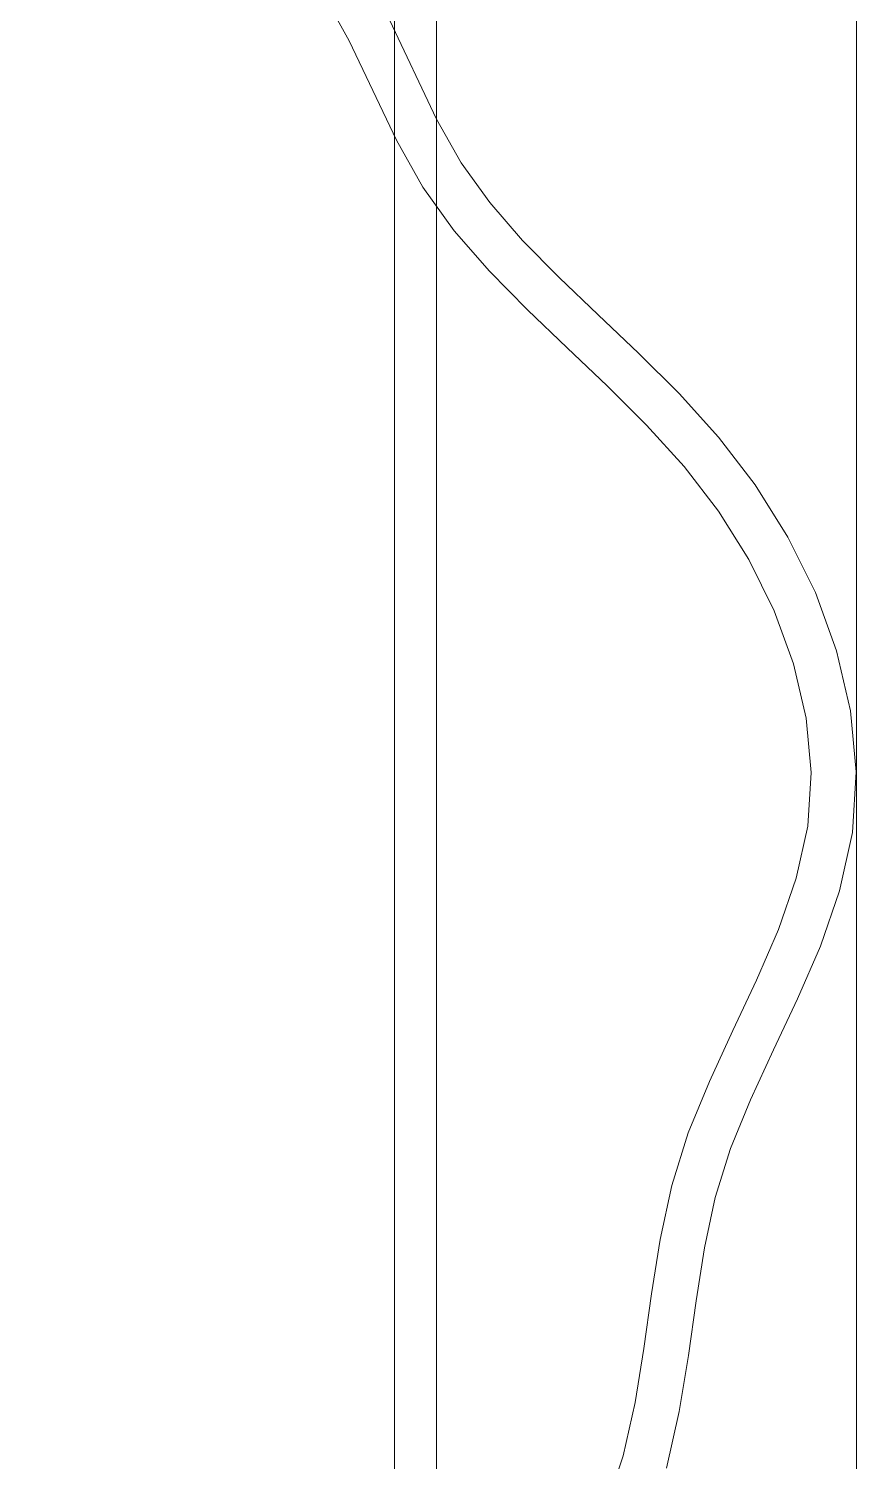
# Model space of a CAD drawing. Header units: millimetres. Extents: x 930469 to 1523124, y -120375 to 411163.
# Drawn here: x 1409606 to 1411577, y 136332 to 139743 of the extents above; entities that cross this region are included whole.
import ezdxf

# ---------------------------------------------------------------- set-up
doc = ezdxf.new("R2010")
doc.units = ezdxf.units.MM
for name, color, linetype, lineweight in [('A-NET THAY', 8, 'Continuous', 0), ('A1-KÝ HIỆU', 8, 'Continuous', 0), ('COT VACH', 8, 'Continuous', 0), ('xr', 8, 'Continuous', 0)]:
    doc.layers.add(name, color=color, linetype=linetype, lineweight=lineweight)

# ---------------------------------------------------------------- blocks, each defined once
blk = doc.blocks.new('zzz')
at = {"layer": 'xr', "ltscale": 3}
for p, q in [((1241743.2, 24937), (1241615.1, 25167.4)), ((1242160.1, 24563.2), (1241935.1, 25036.2)), ((1241968.7, 24463.4), (1241743.2, 24937)), ((1242276.7, 24355.9), (1242160.1, 24563.2)), ((1242094.8, 24239.2), (1241968.7, 24463.4)), ((1242412.6, 24166.9), (1242276.7, 24355.9)), ((1242094.8, 24239.2), (1242243.8, 24032.3)), ((1242569.5, 23986.2), (1242412.6, 24166.9)), ((1242411.6, 23839), (1242243.8, 24032.3)), ((1242569.5, 23986.2), (1242743.4, 23809.1)), ((1242592.8, 23654.7), (1242411.6, 23839)), ((1242929.4, 23631.5), (1242743.4, 23809.1)), ((1242781.6, 23474.4), (1242592.8, 23654.7)), ((1243121.8, 23448.9), (1242929.4, 23631.5)), ((1242972.6, 23293.3), (1242781.6, 23474.4)), ((1243314.9, 23256.4), (1243121.8, 23448.9)), ((1242972.6, 23293.3), (1243160.1, 23106.6)), ((1243502.7, 23048.8), (1243314.9, 23256.4)), ((1243338.6, 22909.4), (1243160.1, 23106.6)), ((1243677.9, 22821.3), (1243502.7, 23048.8)), ((1243338.6, 22909.4), (1243502.5, 22696.8)), ((1243833.5, 22572.9), (1243677.9, 22821.3)), ((1243646.7, 22466.7), (1243502.5, 22696.8)), ((1243963.9, 22308.4), (1243833.5, 22572.9)), ((1243767, 22222.6), (1243646.7, 22466.7)), ((1244064.9, 22031.5), (1243963.9, 22308.4)), ((1243767, 22222.6), (1243859.4, 21969.1)), ((1244131.7, 21745.8), (1244064.9, 22031.5)), ((1243919.8, 21710.6), (1243859.4, 21969.1)), ((1243944.1, 21451.8), (1243919.8, 21710.6)), ((1244158.9, 21455.2), (1244131.7, 21745.8)), ((1243928.3, 21197), (1243944.1, 21451.8)), ((1244140.9, 21166.4), (1244158.9, 21455.2)), ((1243873.2, 20948.5), (1243928.3, 21197)), ((1244079.4, 20888.9), (1244140.9, 21166.4)), ((1243788.3, 20704.7), (1243873.2, 20948.5)), ((1243987.8, 20625.5), (1244079.4, 20888.9)), ((1243684.1, 20463.5), (1243788.3, 20704.7)), ((1243879, 20373.8), (1243987.8, 20625.5)), ((1243570.9, 20222.9), (1243684.1, 20463.5)), ((1243764.6, 20130.7), (1243879, 20373.8)), ((1243458.9, 19980.8), (1243570.9, 20222.9)), ((1243655, 19893.8), (1243764.6, 20130.7)), ((1243358.4, 19735.3), (1243458.9, 19980.8)), ((1243560, 19661.4), (1243655, 19893.8)), ((1243279.7, 19484.4), (1243358.4, 19735.3)), ((1243487.2, 19428.7), (1243560, 19661.4)), ((1243224.4, 19228), (1243279.7, 19484.4)), ((1243435.3, 19188), (1243487.2, 19428.7)), ((1243183.4, 18968.6), (1243224.4, 19228)), ((1243395.6, 18936.4), (1243435.3, 19188)), ((1243146.8, 18708.7), (1243183.4, 18968.6)), ((1243359, 18676.1), (1243395.6, 18936.4)), ((1243105, 18450.9), (1243146.8, 18708.7)), ((1243315.7, 18409.5), (1243359, 18676.1)), ((1243048, 18197.7), (1243105, 18450.9)), ((1243254.9, 18139.5), (1243315.7, 18409.5)), ((1242966.5, 17951.7), (1243048, 18197.7))]:
    blk.add_line(p, q, dxfattribs=at)
blk = doc.blocks.new('frefegthmm')
at = {"layer": 'A-NET THAY', "ltscale": 3}
for points in [[(1576010.1, 522798.5), (1607910.1, 522798.5), (1607910.1, 523098.5), (1595860.1, 523798.5), (1588060.1, 523798.5), (1576010.1, 523098.5)], [(1588160.1, 515098.5), (1595760.1, 515098.5), (1595760.1, 522698.5), (1588160.1, 522698.5)]]:
    blk.add_lwpolyline(points, close=True, dxfattribs=at)
at = {"layer": 'A1-KÝ HIỆU', "ltscale": 3}
blk.add_lwpolyline([(1607910.1, 522798.5), (1576010.1, 522798.5), (1576010.1, 522698.5), (1607910.1, 522698.5)], close=True, dxfattribs=at)
at = {"layer": 'A-NET THAY', "xscale": 0.5, "yscale": 0.5, "zscale": 0.5, "rotation": 90}
blk.add_blockref('zzz', (1600967.1, -98281), dxfattribs=at)

msp = doc.modelspace()

# ---------------------------------------------------------------- block references
at = {"layer": 'COT VACH', "rotation": 269.9999999999985}
msp.add_blockref('frefegthmm', (887778.3, 1728213.1), dxfattribs=at)

doc.saveas('drawing.dxf')
